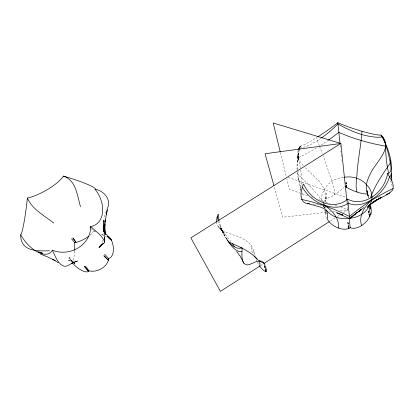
<?xml version="1.0" encoding="UTF-8"?>
<svg xmlns="http://www.w3.org/2000/svg" width="414" height="414" viewBox="0 0 414 414"><rect width="100%" height="100%" fill="white"/><g stroke="black" fill="none" stroke-linecap="round" stroke-linejoin="round"><path stroke-width="0.31" stroke-dasharray="2.07 1.55" d="M325.099 201.815L325.306 197.468L324.995 201.033M297.045 169.807A27.138 9.237 -80.4 0 1 299.162 150.391L298.085 157.139L298.266 153.465L298.08 157.957L297.976 155.959L298.308 160.12L297.594 155.747L298.644 160.368L297.387 154.469L298.178 150.189M297.826 161.776L298.225 154.836L298.085 157.139M324.918 202.177A14.34 2.97 -89 0 1 325.213 198.834L325.44 195.599L325.062 192.469L324.141 189.446A38.135 16.777 28.9 0 0 318.868 181.022L304.839 167.147M334.507 194.72L334.869 193.333L334.574 191.118L332.504 182.802L323.262 155.995M104.235 216.941L106.15 211.595M102.796 240.43L100.995 245.057M325.094 212.408L325.87 210.229M371.208 201.416L370.504 203.222L371.379 201.044L370.53 202.751M260.711 265.555L263.433 263.816M330.398 220.967L335.299 217.831M337.477 216.439L339.656 215.042M343.465 212.605L347.822 209.82L341.12 207.471M378.225 197.297L382.194 195.967M325.213 198.834L326.118 198.71L326.392 196.396L326.253 198.694A14.423 3.245 -36 0 0 343.537 187.697M326.139 212.289L282.772 217.231L274.259 186.74M329.327 211.927L330.605 211.782M333.151 211.492L336.344 211.124M340.168 210.69L347.822 209.82M73.971 261.322L67.425 260.132L71.958 261.788M313.196 204.102L316.85 204.475L321.388 205.572M69.107 260.644L69.417 260.737M288.144 177.477L345.913 197.209M307.628 195.734L289.36 189.327L286.778 178.724M311.281 197.012L312.503 197.442M318.594 199.574L329.554 203.414M335.035 205.339L338.078 206.405M105.078 236.047L106.667 236.761M103.319 235.25L99.945 233.708M91.08 228.461L93.58 230.764L95.23 231.529L94.511 230.862M103.572 235.276L101.565 234.241L103.112 235.1M71.845 261.291L72.74 261.979M216.465 221.951C218.918 234.096 235.349 233.548 243.929 239.468A39.195 17.962 0.1 0 1 250.915 245.155L252.411 247.619L255.262 255.536M72.388 261.674L69.009 258.108M94.138 230.531L95.23 231.529M218.944 227.633L224.202 233.01L221.583 230.287M220.533 229.035L220.082 228.502L222.996 231.757M303.214 165.45L300.155 161.739L297.79 156.968M323.795 206.565L324.617 207.528M222.592 231.348L224.533 233.755L221.588 229.951L223.017 232.011L220.745 228.295L222.054 230.551L220.088 226.329L221.733 229.967M322.454 201.483C315.841 191.366 306.924 183.029 298.215 174.749L297.174 172.033A27.138 9.237 -80.4 0 0 302.029 183.79M226.82 239.209L222.784 232.057L223.798 234.231L221.081 227.752M70.023 259.257L71.984 262.476M323.029 205.24L323.95 206.891M103.909 230.614L103.153 229.19L103.334 229.537M324.291 207.642L323.8 206.695L324.623 208.299M319.365 145.738L317.424 140.734L316.72 137.536A27.138 2.851 -33.9 0 1 300.326 146.126M319.515 146.126L322.247 153.289M325.021 209.313L326.092 213.707L325.896 210.84M325.161 206.907L325.523 208.087M299.689 184.085L300.947 191.237L300.507 186.823L300.823 190.083M280.366 152.419L286.322 176.856M298.359 178.636L299.022 181.549M340.261 145.474L340.463 147.234M340.893 150.862L341.038 152.098M341.333 154.582L341.555 156.471M341.928 159.628L342.078 160.896M253.373 250.418L253.73 253.585A14.713 4.901 64.3 0 0 254.212 255.179M346.849 200.516L347.108 203M347.17 203.621L347.755 209.199M93.58 230.764A13.429 5.004 -29.2 0 1 90.045 235.136M74.629 251.019A13.362 2.577 -88.1 0 1 72.848 261.275M226.701 239.183A27.779 13.45 73.5 0 1 219.311 221.562M226.758 239.297A29.244 11.52 67.6 0 1 218.608 221.619M252.504 252.856A22.418 19.701 -16.2 0 1 251.096 245.45M218.002 226.391A196.153 161.605 -51.9 0 1 230.753 241.419M258.491 264.303A14.713 4.901 64.3 0 1 257.301 262.269M257.016 261.741A14.713 4.901 64.3 0 1 255.697 259.024M300.305 167.701A168.296 134.534 -32.1 0 0 298.121 157.806A151.529 108.044 -18.5 0 0 317.067 147.638M300.678 169.952A168.296 134.534 -32.1 0 1 302.07 186.196M302.023 192.779A168.296 134.534 -32.1 0 1 301.77 197.623M323.355 206.581A40.06 18.195 -37.5 0 1 324.654 207.616M392.265 186.165A224.486 158.174 9.3 0 1 390.071 179.008M343.418 177.358A22.589 18.801 -5.7 0 0 325.13 188.153L324.25 189.809A22.61 18.863 -5.8 0 0 321.714 200.345M328.519 140.118A151.529 108.044 -18.5 0 1 320.483 145.516M321.186 138.178A28.488 6.298 -37.2 0 1 317.424 140.734A28.494 6.624 -35 0 1 299.601 148.098M326.465 218.447A14.34 2.97 -89 0 1 324.835 208.599M324.819 208.03A14.34 2.97 -89 0 1 324.799 206.865M297.889 170.697A28.488 7.09 -86.2 0 0 298.215 174.749A28.504 6.427 -84.3 0 0 301.464 187.04M297.832 169.481A28.488 7.09 -86.2 0 1 298.861 149.971M69.609 257.881L68.947 257.161L72.367 262.103L69.609 257.881M326.351 194.28L326.248 193.385L326.429 195.123L326.351 194.28"/><path stroke-width="0.62" d="M103.971 231.473L103.945 225.009L103.966 231.84M361.955 131.254C361.008 145.024 358.182 158.666 357.08 172.462C356.925 178.895 355.046 185.808 357.028 192.034M104.82 226.499L104.809 231.007L104.845 224.052L104.82 226.499L105.43 219.327L105.047 221.966L107.288 209.494L106.274 214.623L106.683 212.568M103.966 231.633L104.002 226.127L104.059 228.942M338.388 228.047C339.708 218.157 331.8 210.11 324.209 205.085A29.611 21.45 33.8 0 1 302.53 187.345M372 197.095L371.819 199.543C365.122 206.063 358.079 215.72 361.67 225.521M369.604 204.966L369.236 207.642L369.521 210.835L370.52 214.607L369.666 216.662A14.857 9.341 -44.5 0 1 350.177 227.684L348.681 228.492A14.847 9.31 31.2 0 1 327.417 219.42L327.588 215.57L327.205 212.429L326.33 209.929M390.744 160.016L390.257 163.018A29.104 6.153 70.2 0 1 389.502 176.638A30.263 21.476 -47.7 0 1 371.819 199.543A30.212 21.15 -50.7 0 1 348.102 203.088A29.591 21.14 36.8 0 1 324.209 205.085L323.572 202.772M106.621 234.743L110.6 238.448L111.537 240.374A13.486 7.654 75.2 0 1 108.654 258.574L108.308 260.406A13.859 10.34 -24.8 0 1 89.031 270.834L88.42 271.46A13.579 5.191 42.1 0 1 72.331 262.885M107.086 208.998C112.013 199.827 104.116 190.828 95.023 189.162A25.244 2.587 17.9 0 0 63.399 176.105A24.954 6.567 -29.4 0 1 27.35 198.063A24.907 1.956 -82.2 0 1 20.7 234.774C20.426 251.671 37.405 251.189 49.535 250.77M370.67 197.406C375.074 184.882 382.893 173.937 390.257 163.018A29.094 6.847 72.2 0 0 382.598 136.723A28.669 7.1 18.7 0 1 361.945 134.597A28.618 6.8 21 0 1 337.907 123.827A28.488 6.298 -37.2 0 1 321.652 137.841M104.463 242.237L104.281 237.946L104.463 242.237L104.121 242.961L100.131 245.745L103.531 243.53M298.556 149.081L300.326 146.126A27.138 9.237 -80.4 0 0 299.472 149.149M100.721 245.642L99.034 247.588L101.29 245L102.796 244.012L99.303 246.899L101.29 245M369.071 205.51L367.228 207.342L370.359 204.314M368.274 206.156L374.939 201.033L377.765 199.284L370.721 203.874L381.066 197.623L372.062 202.731C378.546 197.928 387.514 196.184 392.715 189.907C394.775 184.023 390.423 178.356 387.597 173.544A27.64 9.155 66.3 0 0 380.999 135.088A27.283 3.193 17.9 0 1 337.814 122.663A27.138 2.851 -33.9 0 1 317.781 136.868M363.942 207.502L358.555 211.502M361.153 209.675L358.307 211.818L361.458 209.37L350.637 217.743M350.089 218.147L355.859 213.577L349.706 218.664L336.566 212.687L342.378 214.933M260.168 265.907L220.424 291.337L190.849 237.874L340.872 143.456L346.782 199.9M263.977 263.464L329.311 221.661M73.325 262.419L74.649 263.081L73.299 262.409C70.396 263.904 67.736 266.616 64.237 266.295C57.468 264.003 55.336 255.914 52.324 250.206A25.766 13.258 53.3 0 1 20.7 234.774M356.459 212.806L357.51 212.18M356.516 212.822L357.608 212.201L356.594 212.729M389.91 192.877L386.2 194.616M71.782 263.294L77.387 261.053L74.893 261.715L76.543 261.306M71.586 238.769L74.577 242.537L76.233 242.283A13.429 5.004 -29.2 0 0 88.891 236.104M343.951 177.306L346.078 177.026A22.63 18.816 -5.4 0 1 366.488 184.68L367.823 186.088A22.687 18.889 -5.2 0 1 371.901 197.504M349.199 218.344L346.984 218.602A22.672 18.935 -5.5 0 1 326.439 210.229M387.597 173.544A28.613 22.542 -53.5 0 1 347.646 199.046A28.038 22.501 39.8 0 1 303.638 183.971C300.367 190.989 298.127 203.957 309.605 203.771M342.223 214.809L340.515 214.442L342.088 214.819M307.369 203.419L321 207.279L325.849 209.422M341.327 214.535L340.122 214.173L342.357 214.938M39.78 252.395L42.823 253.389L38.88 252.043M37.777 251.655L40.965 252.773M63.399 176.105C76.217 180.214 77.18 195.687 80.487 206.622M263.961 263.2L262.041 262.414A22.418 19.701 -16.2 0 1 258.947 260.644M258.703 260.929L259.987 263.77L259.744 266.176A14.713 4.901 64.3 0 0 265.736 271.47L266.647 271.496L265.933 267.775L263.827 262.957A41.726 13.952 -66.5 0 0 259.387 260.887C255.06 261.281 251.593 264.411 247.324 265.017C239.923 263.816 242.485 252.933 241.962 247.66A27.779 13.45 73.5 0 1 227.038 239.67L228.512 241.833C238.909 246.682 250.361 251.044 258.036 259.956M40.458 254.082L48.169 257.141L55.114 260.603L52.49 259.128L58.312 262.761M73.299 262.409L74.582 263.18L73.185 262.321M344.893 186.316L346.523 187.335A14.593 3.4 21.8 0 0 367.43 193.835L368.165 195.951M53.748 223.063C44.417 215.513 32.344 209.603 27.35 198.063M109.374 238.521L111.423 240.141L107.247 236.249L109.353 238.5M95.023 189.162A25.523 17.931 60.4 0 1 90.666 226.484C95.432 231.126 101.653 235.033 104.447 241.284M380.999 135.088C394.718 147.772 374.686 162.723 369.94 174.661A40.65 17.109 -42.1 0 0 366.519 184.297L366.25 187.506L366.535 190.688L367.43 193.835M108.654 258.574L104.654 254.258M85.548 266.176L89.031 270.834M90.102 227.312L90.604 227.907M87.297 269.69L84.404 266.388L88.498 271.377L87.292 269.69M105.296 233.092L105.989 233.993M236.689 251.469L239.349 255.236M104.902 232.549L105.394 233.289L104.908 232.409M370.266 206.198L370.887 207.191M104.882 232.389L105.415 233.413L104.877 232.316M105.322 233.237L106.02 234.614L104.592 231.157L105.477 234.748L104.742 230.774L105.115 232.916M264.934 267.46L264.282 266L264.929 267.454M349.639 218.483L347.646 199.046M273.913 185.498L265.048 153.76L340.872 143.456L273.188 122.974L280.211 151.793M265.493 269.654L265.27 268.826L265.85 271.475L265.483 269.649M391.867 180.157L391.204 175.634L391.37 177.259M340.054 143.72L337.814 122.663M350.177 227.684L349.168 218.064M105.094 232.782L104.799 228.663M370.219 207.693L370.349 209.075L370.219 207.585M216.465 221.951L216.858 217.847L218.178 214.255A27.779 13.45 73.5 0 0 219.063 220.424M391.24 173.378L391.401 177.166M104.354 238.935L104.059 227.923L104.064 231.809M90.666 226.484A26.475 23.463 -15.3 0 1 52.324 250.206M74.577 242.537A13.362 2.577 -88.1 0 1 74.66 250.475M218.442 221.06A29.244 11.52 67.6 0 1 217.298 216.641M232.218 243.458A196.153 161.605 -51.9 0 1 234.35 246.578M239.685 255.283A196.153 161.605 -51.9 0 1 243.898 263.335M241.9 251.355A29.249 10.93 69.7 0 1 228.512 241.833M256.996 259.097A22.418 19.701 -16.2 0 1 254.393 256.188M350.311 218.25A22.708 18.951 -5.2 0 0 368.698 207.026L369.557 205.287A22.687 18.889 -5.2 0 0 370.173 204.143M301.63 199.455A207.89 200.614 -59.6 0 1 349.556 216.465A258.191 211.419 28.3 0 1 393.098 188.556M368.346 196.5A14.547 2.758 75 0 1 368.693 197.623M370.302 203.942A14.547 2.758 75 0 1 370.52 214.607M388.586 173.068A224.486 158.174 9.3 0 1 385.698 146.152A170.785 116.267 -5.6 0 1 338.75 132.314A151.529 108.044 -18.5 0 1 328.519 140.118M298.955 149.335A28.488 7.09 -86.2 0 1 299.151 148.093M367.223 190.87L367.234 192.438L367.223 190.87M346.264 185.27L346.321 187.211L346.259 185.255M346.171 183.283L346.176 184.085L346.151 182.403L346.171 183.283M108.349 260.168L106.186 258.113L108.349 260.183M369.774 216.398L368.972 213.888L369.769 216.408M105.068 256.939L106.175 258.098L103.867 255.733L105.063 256.949M368.651 212.506L368.491 211.021L368.646 212.522M73.454 238.681L72.869 237.931L76.031 242.314L73.454 238.681M348.873 228.388L348.412 225.532L348.862 228.393M348.226 224L347.895 222.437L348.215 224.005M368.077 195.693L367.487 193.633L368.072 195.677M103.961 225.853L103.842 220.17L103.961 225.853"/></g></svg>
